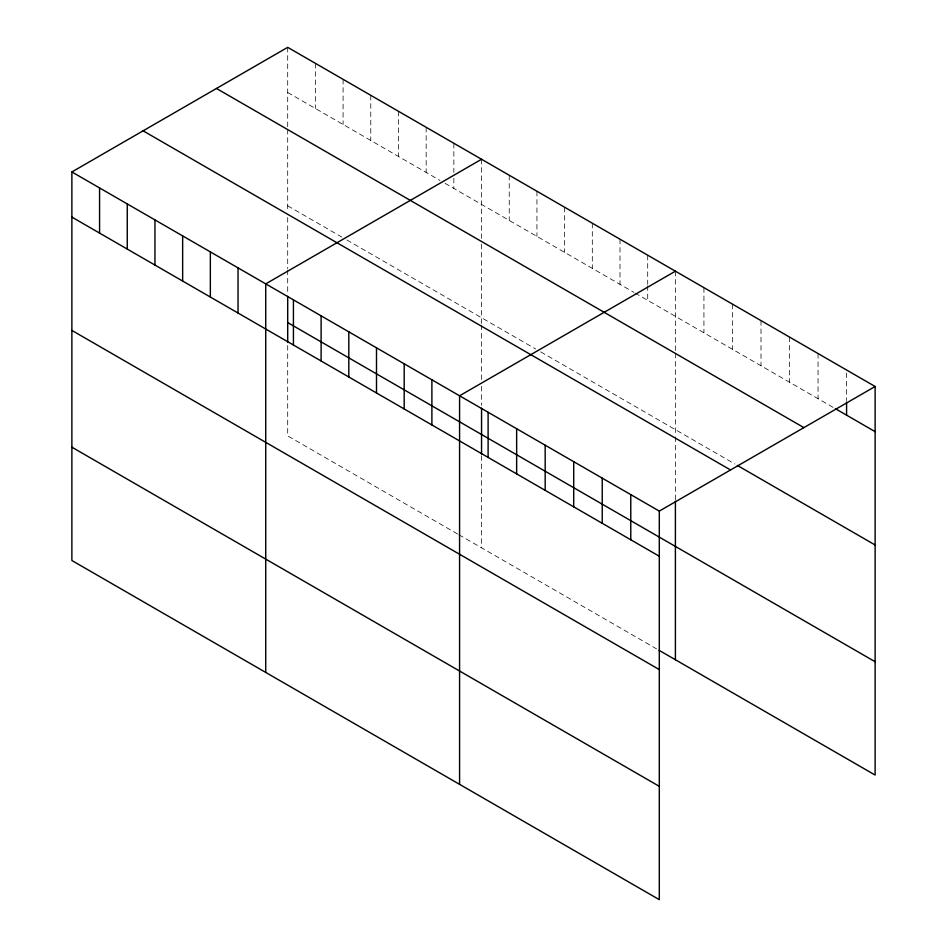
<?xml version="1.0" encoding="UTF-8"?>
<svg xmlns="http://www.w3.org/2000/svg" width="947" height="947" viewBox="0 0 947 947"><rect width="100%" height="100%" fill="white"/><g stroke="black" fill="none" stroke-linecap="round" stroke-linejoin="round"><path stroke-width="0.71" stroke-dasharray="4.74 3.55" d="M287.699 47.35L287.699 127.916M287.699 92.498L440.012 180.439M445.043 183.339L633.863 292.351M635.117 293.085L834.189 408.015M287.699 205.819L341.82 237.07M346.862 239.982L535.671 348.993M540.713 351.893L734.943 464.042M457.626 534.013L287.699 435.904L287.699 343.832M458.893 534.735L656.52 648.837M846.582 372.94L846.582 400.605M818.054 353.551L818.054 398.699M789.526 337.073L789.526 382.233M760.997 320.607L760.997 365.755M732.457 304.129L732.457 349.277M703.929 287.663L703.929 332.811M675.4 271.185L675.4 351.751M675.4 353.172L675.4 435.502M675.4 436.958L675.4 499.708M647.701 255.193L647.701 284.325M647.701 285.781L647.701 300.353M620.013 239.212L620.013 284.36M592.313 223.22L592.313 268.368M564.625 207.227L564.625 252.387M536.937 191.247L536.937 236.395M509.237 175.254L509.237 220.402M481.55 159.274L481.55 238.419M481.55 244.077L481.55 323.578M481.55 325.034L481.55 380.493M481.55 386.34L481.55 405.304M481.55 455.744L481.55 547.816M453.85 143.281L453.85 172.413M453.85 178.237L453.85 188.429M426.162 127.289L426.162 172.437M398.474 111.308L398.474 156.456M370.774 95.316L370.774 140.464M343.086 79.323L343.086 124.483M315.387 63.342L315.387 108.491M287.699 129.337L287.699 211.666M287.699 217.502L287.699 268.581M287.699 270.037L287.699 293.392"/><path stroke-width="1.42" d="M71.877 171.952L659.301 511.096L659.301 899.65L71.877 560.506L71.877 171.952L287.699 47.35L875.123 386.494L875.123 775.048L659.029 650.293M481.55 159.274L265.728 283.875L265.728 672.417M675.4 271.185L459.579 395.787L459.579 784.341M659.301 511.096L875.123 386.494M835.42 408.725L875.123 431.643M216.472 88.473L803.896 427.618M737.417 465.474L875.123 544.975M143.104 130.828L730.528 469.972M287.699 322.584L875.123 661.728M71.877 217.1L659.301 556.244M71.877 330.42L659.301 669.576M71.877 447.185L659.301 786.33M846.582 402.061L846.582 415.177M675.4 501.176L675.4 659.739M630.773 494.618L630.773 539.778M602.233 478.152L602.233 523.3M573.704 461.674L573.704 506.834M545.176 445.208L545.176 490.357M516.648 428.731L516.648 473.879M488.107 412.265L488.107 457.413M481.55 408.228L481.55 454.335M431.891 379.794L431.891 424.954M404.191 363.814L404.191 408.962M376.504 347.821L376.504 392.969M348.804 331.829L348.804 376.989M321.116 315.848L321.116 360.996M293.428 299.856L293.428 345.004M287.699 296.316L287.699 342.412M238.04 267.883L238.04 313.031M210.341 251.89L210.341 297.038M182.653 235.91L182.653 281.058M154.953 219.917L154.953 265.065M127.265 203.925L127.265 249.085M99.577 187.944L99.577 233.092"/></g></svg>
